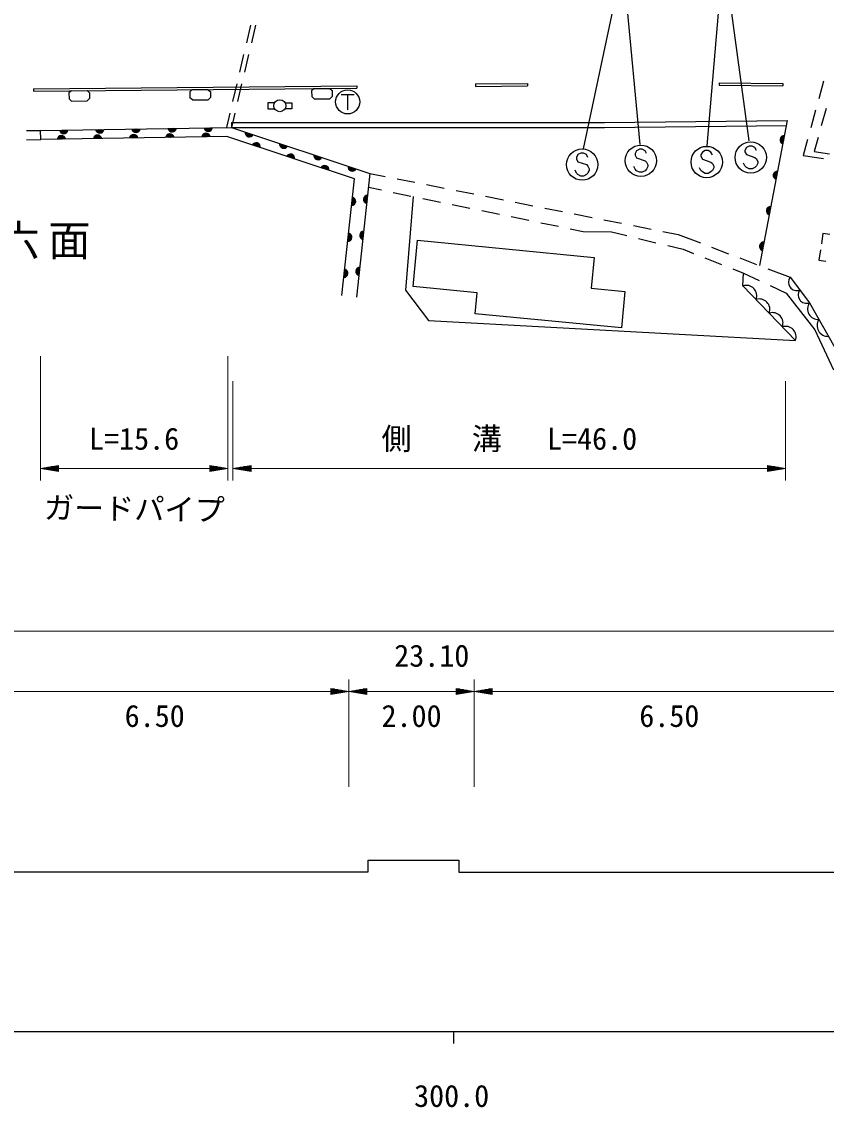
# Model space of a CAD drawing. Units: millimetres, scale not verified. Extents: x 40000 to 680000, y 20000 to 380000.
# Drawn here: x 332159 to 398938, y 198715 to 288821 of the extents above; entities that cross this region are included whole.
import ezdxf
from ezdxf.enums import TextEntityAlignment as Align

# ---------------------------------------------------------------- set-up
doc = ezdxf.new("R2010")
doc.units = ezdxf.units.MM
doc.header["$LTSCALE"] = 1000
for name, color, linetype, lineweight in [('M-BGD', 7, 'Continuous', 25), ('M-BGD-EXST', 7, 'Continuous', 25), ('M-STR-HTXT', 7, 'Continuous', 13), ('M-STR-STRC', 7, 'Continuous', 25), ('M-STR-STRD', 7, 'Continuous', 25), ('M-TTL-BAND', 7, 'Continuous', 25)]:
    doc.layers.add(name, color=color, linetype=linetype, lineweight=lineweight)
doc.styles.add('ＭＳ ゴシック', font='')
doc.styles.get('ＭＳ ゴシック').set_extended_font_data('MS Gothic')

msp = doc.modelspace()

# ---------------------------------------------------------------- linework, layer by layer
at = {"layer": 'M-BGD'}
for p, q in [((351151, 288529), (350807, 287070)), ((351564, 288535), (351219, 287075)), ((350577, 286096), (350232, 284636)), ((350989, 286102), (350645, 284642)), ((398698, 283880), (398306, 282432)), ((336280, 283091), (336082, 282904)), ((336280, 283091), (337582, 283103)), ((337582, 283103), (337784, 282919)), ((346315, 283182), (346116, 282994)), ((346116, 282994), (346121, 282512)), ((346315, 283182), (347616, 283194)), ((347616, 283194), (347818, 283010)), ((347818, 283010), (347822, 282527)), ((350002, 283663), (349658, 282203)), ((350415, 283669), (350070, 282209)), ((356421, 283273), (356223, 283086)), ((356223, 283086), (356228, 282603)), ((356421, 283273), (357723, 283285)), ((357723, 283285), (357925, 283101)), ((357925, 283101), (357929, 282618)), ((336082, 282904), (336086, 282421)), ((336288, 282237), (336086, 282421)), ((336288, 282237), (337590, 282249)), ((337590, 282249), (337788, 282436)), ((337784, 282919), (337788, 282436)), ((346322, 282328), (346121, 282512)), ((346322, 282328), (347624, 282339)), ((347624, 282339), (347822, 282527)), ((356429, 282419), (356228, 282603)), ((356429, 282419), (357731, 282431)), ((357731, 282431), (357929, 282618)), ((349428, 281230), (349148, 280045)), ((349840, 281236), (349561, 280052)), ((398045, 281467), (397652, 280019)), ((398917, 281626), (398524, 280178)), ((349561, 280452), (380529, 280452)), ((349561, 280452), (349561, 280052)), ((380529, 280452), (395704, 280617)), ((395704, 280617), (393388, 268588)), ((332558, 279778), (333726, 279791)), ((333734, 279038), (333726, 279791)), ((349561, 280052), (380531, 280052)), ((380531, 280052), (395626, 280216)), ((332566, 279026), (333734, 279038)), ((349171, 279293), (333738, 279038)), ((359782, 275766), (349171, 279293)), ((397391, 279054), (397032, 277729)), ((398263, 279213), (397946, 278045)), ((397032, 277729), (398716, 277472)), ((397946, 278045), (399207, 277852)), ((358735, 266084), (359782, 275766)), ((361063, 276229), (359951, 265952)), ((361063, 276229), (362328, 275978)), ((363309, 275784), (364780, 275493)), ((360938, 275076), (362016, 274855)), ((365761, 275298), (367232, 275007)), ((362995, 274654), (364465, 274352)), ((365444, 274151), (366914, 273850)), ((368213, 274812), (369685, 274521)), ((370666, 274327), (372137, 274035)), ((367893, 273648), (369363, 273347)), ((370342, 273146), (371812, 272844)), ((373118, 273841), (374589, 273549)), ((375570, 273355), (377042, 273064)), ((372791, 272643), (374261, 272342)), ((375240, 272140), (376710, 271839)), ((378023, 272869), (379494, 272578)), ((380475, 272383), (381947, 272092)), ((377689, 271638), (378767, 271417)), ((378767, 271417), (381104, 271371)), ((381104, 271371), (382375, 271063)), ((382927, 271898), (384399, 271606)), ((385380, 271412), (386645, 271161)), ((398660, 271241), (398529, 270384)), ((399233, 271153), (398660, 271241)), ((364642, 266844), (365017, 270683)), ((365017, 270683), (379683, 269253)), ((383347, 270828), (384804, 270474)), ((386645, 271161), (388485, 270459)), ((385776, 270239), (387047, 269931)), ((387047, 269931), (387926, 269585)), ((389420, 270102), (390821, 269567)), ((398453, 269890), (398321, 269033)), ((379683, 269253), (379434, 266703)), ((388856, 269218), (390252, 268669)), ((391755, 269211), (393157, 268676)), ((398321, 269033), (398893, 268945)), ((391183, 268303), (392061, 267957)), ((392061, 267957), (393378, 267341)), ((394091, 268319), (395932, 267617)), ((369975, 266323), (364642, 266844)), ((394284, 266917), (395600, 266301)), ((369805, 264586), (369975, 266323)), ((379434, 266703), (382223, 266431)), ((382223, 266431), (381928, 263404)), ((381928, 263404), (369805, 264586))]:
    msp.add_line(p, q, dxfattribs=at)
for points in [[(333726, 279791), (349561, 280052), (361063, 276229)], [(364650, 274314), (364013, 266531), (365919, 264021), (396379, 262357)], [(395932, 267617), (397534, 265495), (400711, 259919), (402750, 261597), (409585, 269751)], [(396379, 262357), (392023, 266894), (392061, 267957)], [(395600, 266301), (397990, 263246), (399533, 259918)], [(300262, 220455), (305509, 220455), (305509, 222346), (306662, 222346), (308273, 218252), (322426, 218252), (322426, 219265), (323357, 219265), (323357, 218260), (360926, 218260), (360926, 219219), (368434, 219219), (368434, 218228), (405782, 218228), (405782, 219145), (406831, 219145), (406831, 218199), (435312, 218199)]]:
    msp.add_lwpolyline(points, dxfattribs=at)
for centre, radius, start, end in [((335456, 279012), 354, 9.74131, 172.14649), ((335643, 279876), 354, 189.74131, 352.14649), ((335643, 279876), 283, 191.96535, 349.92245), ((335643, 279876), 212, 195.71168, 346.17612), ((335643, 279876), 142, 203.42341, 338.46439), ((335643, 279876), 100, 213.74107, 328.14673), ((335643, 279876), 100, 213.74107, 328.14673), ((338456, 279062), 354, 9.74131, 172.14649), ((338456, 279062), 283, 11.96535, 169.92245), ((338643, 279926), 354, 189.74131, 352.14649), ((338643, 279926), 283, 191.96535, 349.92245), ((338643, 279926), 212, 195.71168, 346.17612), ((338643, 279926), 142, 203.42341, 338.46439), ((338643, 279926), 100, 213.74107, 328.14673), ((338643, 279926), 100, 213.74107, 328.14673), ((341455, 279111), 354, 9.74131, 172.14649), ((341455, 279111), 283, 11.96535, 169.92245), ((341642, 279975), 354, 189.74131, 352.14649), ((341642, 279975), 283, 191.96535, 349.92245), ((341642, 279975), 212, 195.71168, 346.17612), ((341642, 279975), 142, 203.42341, 338.46439), ((341642, 279975), 100, 213.74107, 328.14673), ((341642, 279975), 100, 213.74107, 328.14673), ((344455, 279161), 354, 9.74131, 172.14649), ((344455, 279161), 283, 11.96535, 169.92245), ((344455, 279161), 212, 15.71168, 166.17612), ((344642, 280025), 354, 189.74131, 352.14649), ((344642, 280025), 283, 191.96535, 349.92245), ((344642, 280025), 212, 195.71168, 346.17612), ((344642, 280025), 142, 203.42341, 338.46439), ((344642, 280025), 100, 213.74107, 328.14673), ((344642, 280025), 100, 213.74107, 328.14673), ((347455, 279210), 354, 9.74131, 172.14649), ((347455, 279210), 283, 11.96535, 169.92245), ((347455, 279210), 212, 15.71168, 166.17612), ((347641, 280074), 354, 189.74131, 352.14649), ((347455, 279210), 142, 23.42341, 158.46439), ((347641, 280074), 283, 191.96535, 349.92245), ((347641, 280074), 212, 195.71168, 346.17612), ((347641, 280074), 142, 203.42341, 338.46439), ((347641, 280074), 100, 213.74107, 328.14673), ((347641, 280074), 100, 213.74107, 328.14673), ((351059, 279611), 354, 170.41333, 332.81851), ((351059, 279611), 283, 172.63737, 330.59447), ((351059, 279611), 212, 176.3837, 326.84814), ((351059, 279611), 142, 184.09543, 319.13641), ((351059, 279611), 100, 194.41309, 308.81875), ((351059, 279611), 100, 194.41309, 308.81875), ((395450, 279011), 354, 87.90026, 250.30543), ((335456, 279012), 283, 11.96535, 169.92245), ((335456, 279012), 212, 15.71168, 166.17612), ((335456, 279012), 142, 23.42341, 158.46439), ((335456, 279012), 100, 33.74107, 148.14673), ((335456, 279012), 100, 33.74107, 148.14673), ((338456, 279062), 212, 15.71168, 166.17612), ((338456, 279062), 142, 23.42341, 158.46439), ((338456, 279062), 100, 33.74107, 148.14673), ((338456, 279062), 100, 33.74107, 148.14673), ((341455, 279111), 212, 15.71168, 166.17612), ((341455, 279111), 142, 23.42341, 158.46439), ((341455, 279111), 100, 33.74107, 148.14673), ((341455, 279111), 100, 33.74107, 148.14673), ((344455, 279161), 142, 23.42341, 158.46439), ((344455, 279161), 100, 33.74107, 148.14673), ((344455, 279161), 100, 33.74107, 148.14673), ((347455, 279210), 100, 33.74107, 148.14673), ((347455, 279210), 100, 33.74107, 148.14673), ((351613, 278424), 354, 350.41333, 152.81851), ((351613, 278424), 283, 352.63737, 150.59447), ((351613, 278424), 212, 356.3837, 146.84814), ((351613, 278424), 142, 4.09543, 139.13641), ((351613, 278424), 100, 14.41309, 128.81875), ((351613, 278424), 100, 14.41309, 128.81875), ((353905, 278665), 354, 170.41333, 332.81851), ((353905, 278665), 283, 172.63737, 330.59447), ((353905, 278665), 212, 176.3837, 326.84814), ((353905, 278665), 142, 184.09543, 319.13641), ((353905, 278665), 100, 194.41309, 308.81875), ((353905, 278665), 100, 194.41309, 308.81875), ((395450, 279011), 283, 90.12429, 248.08139), ((395450, 279011), 212, 93.87062, 244.33507), ((395450, 279011), 142, 101.58235, 236.62334), ((395450, 279011), 100, 111.90001, 226.30568), ((395450, 279011), 100, 111.90001, 226.30568), ((354459, 277478), 354, 350.41333, 152.81851), ((354459, 277478), 283, 352.63737, 150.59447), ((354459, 277478), 212, 356.3837, 146.84814), ((354459, 277478), 142, 4.09543, 139.13641), ((354459, 277478), 100, 14.41309, 128.81875), ((354459, 277478), 100, 14.41309, 128.81875), ((356752, 277719), 354, 170.41333, 332.81851), ((356752, 277719), 283, 172.63737, 330.59447), ((356752, 277719), 212, 176.3837, 326.84814), ((356752, 277719), 142, 184.09543, 319.13641), ((356752, 277719), 100, 194.41309, 308.81875), ((356752, 277719), 100, 194.41309, 308.81875), ((357306, 276532), 354, 350.41333, 152.81851), ((357306, 276532), 283, 352.63737, 150.59447), ((357306, 276532), 212, 356.3837, 146.84814), ((357306, 276532), 142, 4.09543, 139.13641), ((357306, 276532), 100, 14.41309, 128.81875), ((357306, 276532), 100, 14.41309, 128.81875), ((359599, 276772), 354, 170.41333, 332.81851), ((359599, 276772), 283, 172.63737, 330.59447), ((359599, 276772), 212, 176.3837, 326.84814), ((359599, 276772), 142, 184.09543, 319.13641), ((359599, 276772), 100, 194.41309, 308.81875), ((359599, 276772), 100, 194.41309, 308.81875), ((394883, 276065), 354, 87.90026, 250.30543), ((394883, 276065), 283, 90.12429, 248.08139), ((394883, 276065), 212, 93.87062, 244.33507), ((394883, 276065), 142, 101.58235, 236.62334), ((394883, 276065), 100, 111.90001, 226.30568), ((394883, 276065), 100, 111.90001, 226.30568), ((359527, 273913), 354, 272.62386, 75.02904), ((359527, 273913), 283, 274.8479, 72.805), ((359527, 273913), 212, 278.59422, 69.05867), ((359527, 273913), 142, 286.30595, 61.34694), ((359527, 273913), 100, 296.62361, 51.02928), ((359527, 273913), 100, 296.62361, 51.02928), ((360883, 274067), 354, 92.62386, 255.02904), ((360883, 274067), 283, 94.8479, 252.805), ((360883, 274067), 212, 98.59422, 249.05867), ((360883, 274067), 142, 106.30595, 241.34694), ((360883, 274067), 100, 116.62361, 231.02928), ((360883, 274067), 100, 116.62361, 231.02928), ((394315, 273119), 354, 87.90026, 250.30543), ((394315, 273119), 283, 90.12429, 248.08139), ((394315, 273119), 212, 93.87062, 244.33507), ((394315, 273119), 142, 101.58235, 236.62334), ((394315, 273119), 100, 111.90001, 226.30568), ((394315, 273119), 100, 111.90001, 226.30568), ((359204, 270931), 354, 272.62386, 75.02904), ((360561, 271085), 354, 92.62386, 255.02904), ((360561, 271085), 283, 94.8479, 252.805), ((360561, 271085), 212, 98.59422, 249.05867), ((360561, 271085), 142, 106.30595, 241.34694), ((359204, 270931), 283, 274.8479, 72.805), ((359204, 270931), 212, 278.59422, 69.05867), ((359204, 270931), 142, 286.30595, 61.34694), ((359204, 270931), 100, 296.62361, 51.02928), ((359204, 270931), 100, 296.62361, 51.02928), ((360561, 271085), 100, 116.62361, 231.02928), ((360561, 271085), 100, 116.62361, 231.02928), ((393748, 270173), 354, 87.90026, 250.30543), ((393748, 270173), 283, 90.12429, 248.08139), ((393748, 270173), 212, 93.87062, 244.33507), ((393748, 270173), 142, 101.58235, 236.62334), ((393748, 270173), 100, 111.90001, 226.30568), ((393748, 270173), 100, 111.90001, 226.30568), ((358882, 267948), 354, 272.62386, 75.02904), ((358882, 267948), 283, 274.8479, 72.805), ((358882, 267948), 212, 278.59422, 69.05867), ((358882, 267948), 142, 286.30595, 61.34694), ((358882, 267948), 100, 296.62361, 51.02928), ((358882, 267948), 100, 296.62361, 51.02928), ((360238, 268102), 354, 92.62386, 255.02904), ((360238, 268102), 283, 94.8479, 252.805), ((360238, 268102), 212, 98.59422, 249.05867), ((360238, 268102), 142, 106.30595, 241.34694), ((360238, 268102), 100, 116.62361, 231.02928), ((360238, 268102), 100, 116.62361, 231.02928), ((396485, 267202), 692, 143.14681, 290.95059), ((392302, 266072), 868, 338.92126, 108.74046), ((397286, 266141), 692, 143.14681, 290.95059), ((393391, 264938), 868, 338.92126, 108.74046), ((398273, 264992), 894, 145.81001, 273.54697), ((394480, 263804), 868, 338.92126, 108.74046), ((399067, 263598), 894, 145.81001, 273.54697), ((395569, 262669), 868, 338.92126, 108.74046)]:
    msp.add_arc(centre, radius, start, end, dxfattribs=at)
at = {"layer": 'M-BGD-EXST'}
for p, q in [((353152, 282099), (352585, 282099)), ((352585, 282099), (352585, 281599)), ((354018, 282099), (354585, 282099)), ((354585, 282099), (354585, 281599)), ((358663, 282766), (359763, 282766)), ((359213, 282766), (359213, 281516)), ((352585, 281599), (353152, 281599)), ((354585, 281599), (354018, 281599))]:
    msp.add_line(p, q, dxfattribs=at)
for centre, radius in [((359213, 282166), 1000), ((353585, 281849), 500)]:
    msp.add_circle(centre, radius, dxfattribs=at)
at = {"layer": 'M-STR-HTXT'}
for p, q in [((333715, 261060), (333715, 250743)), ((349262, 261060), (349262, 250743)), ((349694, 258992), (349694, 250743)), ((395565, 258992), (395565, 250743)), ((333715, 251743), (335215, 251993)), ((333715, 251743), (335215, 251493)), ((333715, 251743), (335215, 251743)), ((335215, 251793), (334015, 251793)), ((335215, 251693), (334015, 251693)), ((334315, 251843), (335215, 251843)), ((334315, 251643), (335215, 251643)), ((335215, 251893), (334615, 251893)), ((335215, 251593), (334615, 251593)), ((334915, 251943), (335215, 251943)), ((334915, 251543), (335215, 251543)), ((335215, 251493), (335215, 251993)), ((335215, 251743), (347762, 251743)), ((349262, 251743), (347762, 251993)), ((347762, 251993), (347762, 251493)), ((348062, 251943), (347762, 251943)), ((347762, 251893), (348362, 251893)), ((348662, 251843), (347762, 251843)), ((347762, 251793), (348962, 251793)), ((349262, 251743), (347762, 251493)), ((349262, 251743), (347762, 251743)), ((347762, 251693), (348962, 251693)), ((348662, 251643), (347762, 251643)), ((347762, 251593), (348362, 251593)), ((348062, 251543), (347762, 251543)), ((349694, 251743), (351194, 251993)), ((349694, 251743), (351194, 251493)), ((349694, 251743), (351194, 251743)), ((351194, 251793), (349994, 251793)), ((351194, 251693), (349994, 251693)), ((350294, 251843), (351194, 251843)), ((350294, 251643), (351194, 251643)), ((351194, 251893), (350594, 251893)), ((351194, 251593), (350594, 251593)), ((350894, 251943), (351194, 251943)), ((350894, 251543), (351194, 251543)), ((351194, 251493), (351194, 251993)), ((351194, 251743), (394065, 251743)), ((395565, 251743), (394065, 251993)), ((394065, 251993), (394065, 251493)), ((394365, 251943), (394065, 251943)), ((394065, 251893), (394665, 251893)), ((394965, 251843), (394065, 251843)), ((394065, 251793), (395265, 251793)), ((395565, 251743), (394065, 251493)), ((395565, 251743), (394065, 251743)), ((394065, 251693), (395265, 251693)), ((394965, 251643), (394065, 251643)), ((394065, 251593), (394665, 251593)), ((394365, 251543), (394065, 251543)), ((327086, 238236), (359309, 238236)), ((359309, 238236), (369718, 238236)), ((369718, 238236), (402108, 238236)), ((359309, 233236), (357809, 233486)), ((357809, 233486), (357809, 232986)), ((358109, 233436), (357809, 233436)), ((357809, 233386), (358409, 233386)), ((359309, 225316), (359309, 234236)), ((359309, 233236), (360809, 233486)), ((360809, 233386), (360209, 233386)), ((360509, 233436), (360809, 233436)), ((360809, 232986), (360809, 233486)), ((369718, 233236), (368218, 233486)), ((368218, 233486), (368218, 232986)), ((368518, 233436), (368218, 233436)), ((368218, 233386), (368818, 233386)), ((369718, 225316), (369718, 234236)), ((369718, 233236), (371218, 233486)), ((371218, 233386), (370618, 233386)), ((370918, 233436), (371218, 233436)), ((371218, 232986), (371218, 233486)), ((328586, 233236), (357809, 233236)), ((358709, 233336), (357809, 233336)), ((357809, 233286), (359009, 233286)), ((359309, 233236), (357809, 232986)), ((359309, 233236), (357809, 233236)), ((357809, 233186), (359009, 233186)), ((358709, 233136), (357809, 233136)), ((357809, 233086), (358409, 233086)), ((358109, 233036), (357809, 233036)), ((359309, 233236), (360809, 232986)), ((359309, 233236), (360809, 233236)), ((360809, 233286), (359609, 233286)), ((360809, 233186), (359609, 233186)), ((359909, 233336), (360809, 233336)), ((359909, 233136), (360809, 233136)), ((360809, 233086), (360209, 233086)), ((360509, 233036), (360809, 233036)), ((360809, 233236), (368218, 233236)), ((369118, 233336), (368218, 233336)), ((368218, 233286), (369418, 233286)), ((369718, 233236), (368218, 232986)), ((369718, 233236), (368218, 233236)), ((368218, 233186), (369418, 233186)), ((369118, 233136), (368218, 233136)), ((368218, 233086), (368818, 233086)), ((368518, 233036), (368218, 233036)), ((369718, 233236), (371218, 232986)), ((369718, 233236), (371218, 233236)), ((371218, 233286), (370018, 233286)), ((371218, 233186), (370018, 233186)), ((370318, 233336), (371218, 233336)), ((370318, 233136), (371218, 233136)), ((371218, 233086), (370618, 233086)), ((370918, 233036), (371218, 233036)), ((371218, 233236), (400608, 233236))]:
    msp.add_line(p, q, dxfattribs=at)
at = {"layer": 'M-STR-STRC'}
for p, q in [((378774, 278271), (381408, 290677)), ((382318, 290725), (383468, 278630)), ((389048, 278510), (390102, 290868)), ((390892, 290773), (392497, 278942)), ((392545, 278500), (392309, 278381)), ((392782, 278500), (392545, 278500)), ((393018, 278381), (392782, 278500)), ((378325, 277786), (378206, 277550)), ((378206, 277550), (378206, 277432)), ((378561, 277905), (378325, 277786)), ((378797, 277905), (378561, 277905)), ((379034, 277786), (378797, 277905)), ((379152, 277550), (379034, 277786)), ((383193, 278111), (383075, 277875)), ((383075, 277875), (383075, 277756)), ((383075, 277756), (383193, 277520)), ((383430, 278229), (383193, 278111)), ((383666, 278229), (383430, 278229)), ((383903, 278111), (383666, 278229)), ((384021, 277875), (383903, 278111)), ((388657, 278003), (388539, 277766)), ((388539, 277766), (388539, 277648)), ((388539, 277648), (388657, 277412)), ((388894, 278121), (388657, 278003)), ((389130, 278121), (388894, 278121)), ((389367, 278003), (389130, 278121)), ((389485, 277766), (389367, 278003)), ((392309, 278381), (392191, 278145)), ((392191, 278145), (392191, 278027)), ((392191, 278027), (392309, 277791)), ((392309, 277791), (393018, 277554)), ((393136, 278145), (393018, 278381)), ((393018, 277554), (393136, 277436)), ((378206, 277432), (378325, 277195)), ((378325, 277195), (379034, 276959)), ((379034, 276959), (379152, 276841)), ((379152, 276841), (379270, 276605)), ((383075, 276575), (382957, 276811)), ((383193, 277520), (383903, 277284)), ((383903, 277284), (384021, 277166)), ((384021, 277166), (384139, 276929)), ((384139, 276811), (384021, 276575)), ((384139, 276929), (384139, 276811)), ((388539, 276466), (388421, 276703)), ((388657, 277412), (389367, 277176)), ((389367, 277176), (389485, 277057)), ((389485, 277057), (389603, 276821)), ((389603, 276703), (389485, 276466)), ((389603, 276821), (389603, 276703)), ((392191, 276845), (392073, 277081)), ((392309, 276727), (392191, 276845)), ((392545, 276609), (392309, 276727)), ((393018, 276727), (392782, 276609)), ((393136, 276845), (393018, 276727)), ((393136, 277436), (393255, 277200)), ((393255, 277081), (393136, 276845)), ((393255, 277200), (393255, 277081)), ((378206, 276250), (378088, 276486)), ((378325, 276132), (378206, 276250)), ((378561, 276014), (378325, 276132)), ((378797, 276014), (378561, 276014)), ((379034, 276132), (378797, 276014)), ((379152, 276250), (379034, 276132)), ((379270, 276486), (379152, 276250)), ((379270, 276605), (379270, 276486)), ((383193, 276456), (383075, 276575)), ((383430, 276338), (383193, 276456)), ((383666, 276338), (383430, 276338)), ((383903, 276456), (383666, 276338)), ((384021, 276575), (383903, 276456)), ((388657, 276348), (388539, 276466)), ((388894, 276230), (388657, 276348)), ((389130, 276230), (388894, 276230)), ((389367, 276348), (389130, 276230)), ((389485, 276466), (389367, 276348)), ((392782, 276609), (392545, 276609))]:
    msp.add_line(p, q, dxfattribs=at)
for centre in [(383548, 277284), (389012, 277176), (392664, 277554), (378679, 276959)]:
    msp.add_circle(centre, 1300, dxfattribs=at)
at = {"layer": 'M-STR-STRD'}
for p, q in [((333146, 283263), (359971, 283506)), ((333146, 283263), (333150, 283063)), ((333150, 283063), (359973, 283306)), ((359971, 283506), (359973, 283306)), ((369823, 283657), (374135, 283688)), ((369823, 283657), (369826, 283457)), ((369826, 283457), (374136, 283488)), ((374135, 283688), (374136, 283488)), ((390060, 283749), (390059, 283549)), ((390059, 283549), (395342, 283503)), ((390060, 283749), (395343, 283703)), ((395343, 283703), (395342, 283503))]:
    msp.add_line(p, q, dxfattribs=at)
at = {"layer": 'M-TTL-BAND'}
for p, q in [((40000, 205000), (579000, 205000)), ((368000, 205000), (368000, 204000))]:
    msp.add_line(p, q, dxfattribs=at)

# ---------------------------------------------------------------- texts
at = {"layer": 'M-BGD', "insert": (330169, 269096), "char_height": 2566, "attachment_point": 8, "style": 'ＭＳ ゴシック'}
msp.add_mtext('\\T1.2;字丈六面', dxfattribs=at)
at = {"layer": 'M-STR-HTXT', "style": 'ＭＳ ゴシック'}
for s, p in [('L=15.6', (341488, 252743)), ('側\u3000\u3000溝   L=46.0', (372629, 252743)), ('23.10', (366193, 234736)), ('6.50', (343198, 229736)), ('2.00', (364514, 229736)), ('6.50', (385913, 229736))]:
    msp.add_text(s, height=1833, dxfattribs=at).set_placement(p, align=Align.BOTTOM_CENTER)
msp.add_text('ガードパイプ', height=1833, rotation=359.248, dxfattribs=at).set_placement((341488, 246932), align=Align.BOTTOM_CENTER)
at = {"layer": 'M-TTL-BAND', "style": 'ＭＳ ゴシック'}
msp.add_text('300.0', height=1833, dxfattribs=at).set_placement((367844, 198195), align=Align.BOTTOM_CENTER)

doc.saveas('drawing.dxf')
